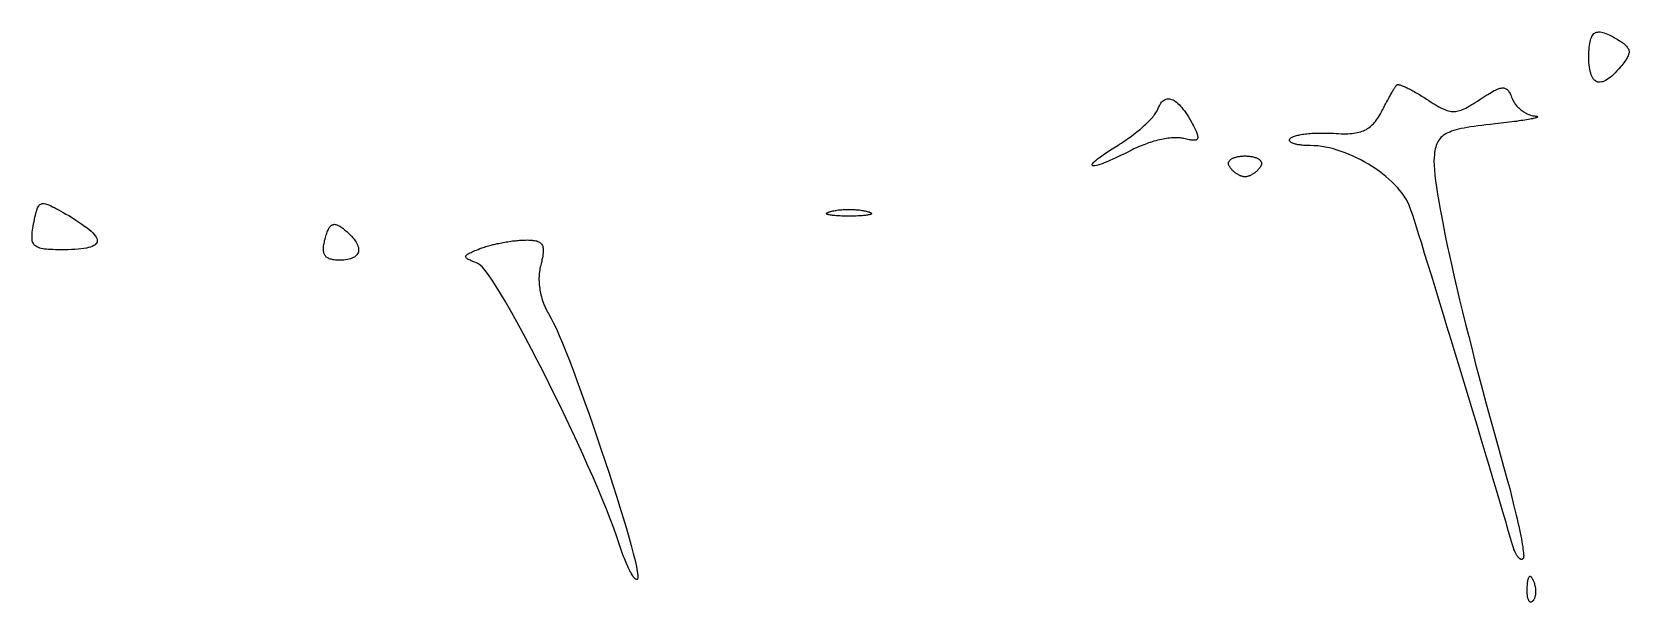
# Model space of a CAD drawing. Extents: x 61.4 to 117, y 125.4 to 225.4.
# Drawn here: x 93.97 to 105.2, y 135.66 to 139.67 of the extents above; entities that cross this region are included whole.
import ezdxf

# ---------------------------------------------------------------- set-up
doc = ezdxf.new("R2010")
doc.units = 0
doc.layers.add('LAYER_1', color=7, linetype='CONTINUOUS')

msp = doc.modelspace()

# ---------------------------------------------------------------- linework, layer by layer
at = {"layer": 'LAYER_1', "color": 7}
for points in [[(104.916, 139.495), (104.916, 139.513), (104.916, 139.53), (104.917, 139.547), (104.918, 139.562), (104.92, 139.576), (104.921, 139.589), (104.924, 139.601), (104.926, 139.613), (104.929, 139.623), (104.933, 139.632), (104.937, 139.64), (104.941, 139.647), (104.946, 139.654), (104.951, 139.659), (104.957, 139.663), (104.963, 139.667), (104.97, 139.669), (104.978, 139.67), (104.986, 139.671), (104.994, 139.671), (105.003, 139.669), (105.013, 139.667), (105.024, 139.664), (105.035, 139.66), (105.046, 139.656), (105.059, 139.65), (105.072, 139.643), (105.085, 139.636), (105.1, 139.628), (105.115, 139.619), (105.131, 139.609)], [(105.131, 139.609), (105.139, 139.604), (105.146, 139.599), (105.154, 139.594), (105.16, 139.589), (105.166, 139.584), (105.172, 139.579), (105.177, 139.574), (105.181, 139.57), (105.185, 139.565), (105.188, 139.56), (105.191, 139.555), (105.194, 139.551), (105.196, 139.546), (105.197, 139.541), (105.198, 139.536), (105.198, 139.531), (105.198, 139.525), (105.197, 139.52), (105.195, 139.514), (105.194, 139.508), (105.191, 139.502), (105.188, 139.496), (105.185, 139.49), (105.181, 139.483), (105.177, 139.476), (105.172, 139.469), (105.166, 139.461), (105.161, 139.453), (105.154, 139.445), (105.147, 139.436), (105.14, 139.427)], [(105.14, 139.427), (105.126, 139.411), (105.113, 139.397), (105.101, 139.384), (105.089, 139.372), (105.077, 139.361), (105.065, 139.351), (105.054, 139.343), (105.043, 139.336), (105.033, 139.33), (105.023, 139.325), (105.013, 139.321), (105.004, 139.319), (104.995, 139.317), (104.987, 139.317), (104.979, 139.318), (104.972, 139.321), (104.965, 139.324), (104.958, 139.329), (104.952, 139.334), (104.946, 139.341), (104.941, 139.35), (104.936, 139.359), (104.932, 139.369), (104.928, 139.381), (104.925, 139.394), (104.922, 139.408), (104.919, 139.423), (104.918, 139.439), (104.916, 139.456), (104.916, 139.475), (104.915, 139.495)], [(104.915, 139.495), (104.916, 139.495)], [(103.457, 139.108), (103.461, 139.116), (103.466, 139.125), (103.471, 139.134), (103.475, 139.143), (103.48, 139.151), (103.484, 139.16), (103.489, 139.168), (103.493, 139.176), (103.498, 139.184), (103.502, 139.192), (103.506, 139.2), (103.51, 139.208), (103.514, 139.215), (103.518, 139.222), (103.522, 139.229), (103.526, 139.236), (103.53, 139.242), (103.533, 139.248), (103.536, 139.254), (103.54, 139.26), (103.543, 139.265), (103.546, 139.27), (103.548, 139.275), (103.551, 139.279), (103.554, 139.283), (103.556, 139.287), (103.558, 139.29), (103.56, 139.293), (103.561, 139.295), (103.563, 139.297), (103.564, 139.299)], [(103.564, 139.299), (103.565, 139.3), (103.567, 139.3), (103.569, 139.301), (103.572, 139.301), (103.576, 139.301), (103.579, 139.3), (103.583, 139.299), (103.588, 139.298), (103.593, 139.296), (103.598, 139.294), (103.604, 139.292), (103.61, 139.29), (103.617, 139.287), (103.623, 139.284), (103.63, 139.281), (103.638, 139.277), (103.645, 139.274), (103.653, 139.27), (103.661, 139.265), (103.67, 139.261), (103.678, 139.256), (103.687, 139.251), (103.696, 139.246), (103.706, 139.241), (103.715, 139.235), (103.724, 139.23), (103.734, 139.224), (103.744, 139.218), (103.754, 139.212), (103.764, 139.205), (103.774, 139.199)], [(104.148, 139.196), (104.163, 139.206), (104.178, 139.215), (104.192, 139.224), (104.205, 139.232), (104.217, 139.239), (104.228, 139.246), (104.239, 139.252), (104.25, 139.258), (104.259, 139.262), (104.268, 139.267), (104.277, 139.27), (104.285, 139.273), (104.292, 139.275), (104.299, 139.276), (104.306, 139.277), (104.312, 139.278), (104.317, 139.277), (104.323, 139.276), (104.328, 139.274), (104.333, 139.272), (104.337, 139.269), (104.342, 139.265), (104.346, 139.261), (104.35, 139.256), (104.353, 139.25), (104.357, 139.244), (104.361, 139.237), (104.364, 139.23), (104.368, 139.222), (104.372, 139.213), (104.375, 139.204)], [(101.603, 138.873), (101.616, 138.881), (101.629, 138.889), (101.641, 138.897), (101.654, 138.905), (101.666, 138.914), (101.679, 138.923), (101.691, 138.932), (101.703, 138.94), (101.715, 138.949), (101.726, 138.958), (101.738, 138.968), (101.749, 138.977), (101.76, 138.986), (101.77, 138.995), (101.78, 139.004), (101.79, 139.013), (101.8, 139.022), (101.809, 139.03), (101.818, 139.039), (101.826, 139.048), (101.834, 139.056), (101.842, 139.064), (101.849, 139.072), (101.855, 139.08), (101.861, 139.088), (101.867, 139.095), (101.872, 139.103), (101.876, 139.109), (101.88, 139.116), (101.883, 139.122), (101.886, 139.128)], [(101.886, 139.128), (101.89, 139.14), (101.896, 139.151), (101.901, 139.16), (101.907, 139.169), (101.912, 139.177), (101.918, 139.183), (101.925, 139.189), (101.931, 139.193), (101.938, 139.197), (101.945, 139.199), (101.952, 139.2), (101.96, 139.201), (101.968, 139.2), (101.975, 139.199), (101.983, 139.196), (101.992, 139.193), (102, 139.188), (102.008, 139.183), (102.017, 139.176), (102.026, 139.168), (102.035, 139.16), (102.044, 139.15), (102.053, 139.14), (102.062, 139.129), (102.072, 139.116), (102.081, 139.103), (102.091, 139.088), (102.101, 139.073), (102.11, 139.057), (102.12, 139.04), (102.13, 139.022)], [(103.12, 138.958), (103.138, 138.956), (103.156, 138.956), (103.173, 138.955), (103.19, 138.955), (103.205, 138.955), (103.22, 138.955), (103.235, 138.956), (103.249, 138.957), (103.262, 138.959), (103.275, 138.961), (103.287, 138.963), (103.299, 138.966), (103.31, 138.969), (103.321, 138.972), (103.331, 138.976), (103.341, 138.981), (103.351, 138.986), (103.36, 138.991), (103.369, 138.997), (103.377, 139.003), (103.385, 139.01), (103.393, 139.017), (103.401, 139.025), (103.409, 139.033), (103.416, 139.042), (103.423, 139.052), (103.43, 139.062), (103.437, 139.072), (103.443, 139.083), (103.45, 139.095), (103.457, 139.108)], [(103.774, 139.199), (103.79, 139.188), (103.806, 139.178), (103.821, 139.168), (103.835, 139.16), (103.849, 139.152), (103.861, 139.144), (103.874, 139.138), (103.885, 139.132), (103.897, 139.127), (103.907, 139.123), (103.918, 139.119), (103.928, 139.116), (103.938, 139.114), (103.948, 139.112), (103.958, 139.112), (103.967, 139.111), (103.977, 139.112), (103.987, 139.113), (103.997, 139.116), (104.007, 139.118), (104.017, 139.122), (104.028, 139.126), (104.039, 139.131), (104.05, 139.136), (104.062, 139.143), (104.075, 139.15), (104.088, 139.158), (104.102, 139.166), (104.116, 139.175), (104.132, 139.185), (104.148, 139.196)], [(104.375, 139.204), (104.378, 139.198), (104.381, 139.192), (104.384, 139.186), (104.387, 139.18), (104.39, 139.174), (104.394, 139.169), (104.398, 139.163), (104.403, 139.158), (104.407, 139.152), (104.412, 139.147), (104.417, 139.142), (104.422, 139.137), (104.427, 139.132), (104.433, 139.127), (104.438, 139.123), (104.444, 139.119), (104.45, 139.114), (104.456, 139.11), (104.462, 139.107), (104.468, 139.103), (104.474, 139.1), (104.481, 139.096), (104.487, 139.093), (104.494, 139.091), (104.5, 139.088), (104.506, 139.086), (104.513, 139.084), (104.519, 139.082), (104.526, 139.081), (104.532, 139.08), (104.539, 139.079)], [(102.13, 139.022), (102.136, 139.011), (102.141, 139.001), (102.146, 138.992), (102.15, 138.983), (102.154, 138.974), (102.157, 138.967), (102.16, 138.96), (102.162, 138.953), (102.164, 138.947), (102.165, 138.941), (102.166, 138.936), (102.166, 138.931), (102.166, 138.927), (102.165, 138.923), (102.164, 138.92), (102.162, 138.917), (102.16, 138.915), (102.157, 138.913), (102.153, 138.911), (102.149, 138.91), (102.145, 138.91), (102.14, 138.909), (102.134, 138.909), (102.127, 138.91), (102.12, 138.91), (102.113, 138.912), (102.105, 138.913), (102.096, 138.915), (102.087, 138.917), (102.077, 138.919), (102.066, 138.922)], [(104.256, 139.024), (104.223, 139.021), (104.192, 139.017), (104.162, 139.014), (104.134, 139.01), (104.108, 139.006), (104.083, 139.003), (104.06, 138.999), (104.038, 138.995), (104.018, 138.991), (103.999, 138.987), (103.982, 138.982), (103.965, 138.978), (103.95, 138.973), (103.937, 138.967), (103.924, 138.962), (103.912, 138.956), (103.902, 138.95), (103.892, 138.943), (103.883, 138.936), (103.875, 138.928), (103.868, 138.92), (103.862, 138.912), (103.856, 138.903), (103.851, 138.893), (103.847, 138.883), (103.843, 138.872), (103.839, 138.86), (103.836, 138.848), (103.833, 138.835), (103.831, 138.822), (103.829, 138.807)], [(104.539, 139.079), (104.545, 139.078), (104.549, 139.078), (104.553, 139.077), (104.555, 139.076), (104.556, 139.075), (104.556, 139.073), (104.555, 139.072), (104.553, 139.071), (104.55, 139.069), (104.546, 139.068), (104.541, 139.066), (104.535, 139.064), (104.527, 139.063), (104.519, 139.061), (104.51, 139.059), (104.5, 139.057), (104.49, 139.055), (104.478, 139.053), (104.465, 139.051), (104.452, 139.049), (104.438, 139.047), (104.423, 139.045), (104.407, 139.042), (104.391, 139.04), (104.374, 139.038), (104.356, 139.036), (104.337, 139.033), (104.318, 139.031), (104.298, 139.029), (104.277, 139.027), (104.256, 139.024)], [(102.066, 138.922), (102.058, 138.924), (102.05, 138.925), (102.042, 138.926), (102.033, 138.927), (102.023, 138.927), (102.013, 138.927), (102.003, 138.927), (101.992, 138.927), (101.981, 138.926), (101.97, 138.925), (101.958, 138.923), (101.947, 138.921), (101.934, 138.919), (101.922, 138.917), (101.91, 138.915), (101.897, 138.912), (101.884, 138.909), (101.871, 138.905), (101.858, 138.902), (101.845, 138.898), (101.832, 138.894), (101.819, 138.89), (101.806, 138.885), (101.793, 138.88), (101.78, 138.875), (101.767, 138.87), (101.754, 138.865), (101.741, 138.859), (101.729, 138.854), (101.717, 138.848), (101.705, 138.842)], [(102.956, 138.872), (102.946, 138.872), (102.937, 138.872), (102.927, 138.872), (102.918, 138.873), (102.909, 138.873), (102.901, 138.874), (102.893, 138.875), (102.885, 138.876), (102.877, 138.877), (102.87, 138.878), (102.863, 138.879), (102.857, 138.881), (102.851, 138.882), (102.845, 138.884), (102.84, 138.886), (102.835, 138.888), (102.831, 138.889), (102.827, 138.891), (102.823, 138.893), (102.82, 138.896), (102.817, 138.898), (102.815, 138.9), (102.813, 138.902), (102.812, 138.905), (102.812, 138.907), (102.811, 138.91), (102.812, 138.912), (102.812, 138.915), (102.814, 138.918), (102.816, 138.92), (102.818, 138.923)], [(102.818, 138.923), (102.821, 138.926), (102.825, 138.928), (102.829, 138.931), (102.834, 138.933), (102.84, 138.936), (102.846, 138.938), (102.853, 138.94), (102.86, 138.942), (102.867, 138.944), (102.876, 138.946), (102.884, 138.948), (102.893, 138.949), (102.903, 138.951), (102.912, 138.952), (102.923, 138.954), (102.933, 138.955), (102.944, 138.956), (102.955, 138.957), (102.967, 138.958), (102.979, 138.959), (102.991, 138.959), (103.003, 138.96), (103.015, 138.96), (103.028, 138.96), (103.041, 138.96), (103.054, 138.96), (103.067, 138.96), (103.08, 138.96), (103.093, 138.959), (103.106, 138.958), (103.12, 138.958)], [(101.705, 138.842), (101.674, 138.826), (101.646, 138.812), (101.619, 138.799), (101.594, 138.787), (101.57, 138.776), (101.548, 138.767), (101.528, 138.758), (101.509, 138.751), (101.493, 138.744), (101.478, 138.739), (101.464, 138.735), (101.453, 138.732), (101.443, 138.73), (101.435, 138.729), (101.429, 138.729), (101.425, 138.731), (101.423, 138.733), (101.423, 138.736), (101.424, 138.741), (101.428, 138.746), (101.433, 138.753), (101.441, 138.76), (101.451, 138.769), (101.462, 138.778), (101.476, 138.789), (101.492, 138.8), (101.51, 138.813), (101.53, 138.826), (101.552, 138.841), (101.577, 138.856), (101.603, 138.873)], [(102.388, 138.725), (102.386, 138.729), (102.384, 138.733), (102.383, 138.737), (102.382, 138.741), (102.382, 138.744), (102.382, 138.748), (102.382, 138.751), (102.383, 138.755), (102.384, 138.758), (102.386, 138.761), (102.388, 138.764), (102.391, 138.767), (102.393, 138.77), (102.396, 138.773), (102.4, 138.776), (102.404, 138.778), (102.408, 138.781), (102.413, 138.783), (102.417, 138.785), (102.423, 138.787), (102.428, 138.789), (102.434, 138.791), (102.44, 138.793), (102.446, 138.794), (102.453, 138.795), (102.46, 138.796), (102.467, 138.797), (102.474, 138.798), (102.482, 138.798), (102.49, 138.799), (102.498, 138.799)], [(102.498, 138.799), (102.506, 138.799), (102.514, 138.798), (102.522, 138.798), (102.529, 138.797), (102.536, 138.796), (102.543, 138.795), (102.55, 138.794), (102.556, 138.793), (102.562, 138.791), (102.568, 138.789), (102.574, 138.787), (102.579, 138.785), (102.584, 138.783), (102.588, 138.781), (102.592, 138.778), (102.596, 138.776), (102.6, 138.773), (102.603, 138.77), (102.606, 138.767), (102.608, 138.764), (102.61, 138.761), (102.612, 138.758), (102.613, 138.755), (102.614, 138.751), (102.614, 138.748), (102.614, 138.744), (102.614, 138.741), (102.613, 138.737), (102.612, 138.733), (102.61, 138.729), (102.608, 138.725)], [(103.66, 138.432), (103.652, 138.453), (103.642, 138.474), (103.63, 138.495), (103.617, 138.515), (103.602, 138.536), (103.586, 138.557), (103.569, 138.577), (103.55, 138.597), (103.53, 138.616), (103.51, 138.636), (103.488, 138.654), (103.465, 138.673), (103.441, 138.691), (103.417, 138.708), (103.392, 138.725), (103.366, 138.741), (103.34, 138.756), (103.313, 138.771), (103.286, 138.784), (103.259, 138.797), (103.231, 138.809), (103.203, 138.821), (103.175, 138.831), (103.147, 138.84), (103.119, 138.848), (103.091, 138.855), (103.064, 138.861), (103.036, 138.865), (103.009, 138.869), (102.982, 138.871), (102.956, 138.872)], [(103.829, 138.807), (103.827, 138.787), (103.826, 138.763), (103.827, 138.734), (103.83, 138.701), (103.833, 138.664), (103.838, 138.624), (103.844, 138.579), (103.851, 138.531), (103.86, 138.479), (103.87, 138.424), (103.881, 138.365), (103.893, 138.303), (103.906, 138.238), (103.92, 138.17), (103.935, 138.098), (103.952, 138.025), (103.969, 137.948), (103.988, 137.869), (104.007, 137.787), (104.027, 137.703), (104.049, 137.616), (104.071, 137.528), (104.094, 137.437), (104.117, 137.344), (104.142, 137.25), (104.168, 137.153), (104.194, 137.056), (104.221, 136.956), (104.249, 136.855), (104.277, 136.753), (104.306, 136.65)], [(102.498, 138.652), (102.495, 138.652), (102.491, 138.653), (102.487, 138.653), (102.484, 138.654), (102.48, 138.655), (102.476, 138.656), (102.472, 138.657), (102.469, 138.658), (102.465, 138.66), (102.461, 138.662), (102.457, 138.663), (102.453, 138.665), (102.449, 138.668), (102.445, 138.67), (102.441, 138.672), (102.437, 138.675), (102.433, 138.678), (102.43, 138.68), (102.426, 138.683), (102.422, 138.686), (102.419, 138.69), (102.415, 138.693), (102.412, 138.696), (102.408, 138.7), (102.405, 138.703), (102.402, 138.707), (102.399, 138.71), (102.396, 138.714), (102.393, 138.718), (102.391, 138.722), (102.388, 138.725)], [(102.608, 138.725), (102.606, 138.722), (102.603, 138.718), (102.6, 138.714), (102.597, 138.71), (102.594, 138.707), (102.591, 138.703), (102.588, 138.7), (102.585, 138.696), (102.581, 138.693), (102.578, 138.69), (102.574, 138.686), (102.57, 138.683), (102.567, 138.68), (102.563, 138.678), (102.559, 138.675), (102.555, 138.672), (102.551, 138.67), (102.547, 138.668), (102.543, 138.665), (102.54, 138.663), (102.536, 138.662), (102.532, 138.66), (102.528, 138.658), (102.524, 138.657), (102.52, 138.656), (102.516, 138.655), (102.513, 138.654), (102.509, 138.653), (102.505, 138.653), (102.502, 138.652), (102.498, 138.652)], [(93.982, 138.321), (93.986, 138.338), (93.989, 138.354), (93.992, 138.368), (93.995, 138.382), (93.998, 138.394), (94, 138.406), (94.004, 138.416), (94.007, 138.426), (94.01, 138.434), (94.014, 138.441), (94.018, 138.447), (94.022, 138.453), (94.027, 138.457), (94.032, 138.46), (94.037, 138.463), (94.043, 138.464), (94.05, 138.465), (94.057, 138.464), (94.065, 138.463), (94.073, 138.46), (94.083, 138.457), (94.093, 138.453), (94.104, 138.448), (94.116, 138.442), (94.129, 138.436), (94.143, 138.428), (94.158, 138.42), (94.174, 138.411), (94.191, 138.401), (94.209, 138.39), (94.229, 138.379)], [(94.194, 138.139), (94.173, 138.139), (94.153, 138.139), (94.135, 138.139), (94.117, 138.14), (94.101, 138.141), (94.086, 138.142), (94.072, 138.143), (94.059, 138.144), (94.047, 138.146), (94.036, 138.148), (94.026, 138.151), (94.017, 138.154), (94.009, 138.157), (94.002, 138.161), (93.995, 138.166), (93.99, 138.17), (93.985, 138.176), (93.981, 138.182), (93.978, 138.188), (93.975, 138.195), (93.973, 138.203), (93.972, 138.211), (93.971, 138.221), (93.971, 138.23), (93.971, 138.241), (93.972, 138.252), (93.973, 138.264), (93.975, 138.277), (93.977, 138.291), (93.979, 138.306), (93.982, 138.321)], [(94.229, 138.379), (94.255, 138.363), (94.279, 138.348), (94.301, 138.333), (94.322, 138.319), (94.341, 138.306), (94.358, 138.293), (94.373, 138.281), (94.386, 138.269), (94.398, 138.258), (94.407, 138.247), (94.415, 138.237), (94.421, 138.227), (94.426, 138.218), (94.428, 138.209), (94.429, 138.201), (94.428, 138.193), (94.425, 138.186), (94.42, 138.18), (94.414, 138.173), (94.405, 138.168), (94.395, 138.163), (94.383, 138.158), (94.369, 138.154), (94.354, 138.15), (94.336, 138.147), (94.317, 138.145), (94.296, 138.143), (94.273, 138.141), (94.248, 138.14), (94.222, 138.139), (94.194, 138.139)], [(99.714, 138.375), (99.701, 138.375), (99.688, 138.376), (99.676, 138.376), (99.664, 138.376), (99.653, 138.377), (99.642, 138.377), (99.632, 138.378), (99.623, 138.378), (99.614, 138.379), (99.605, 138.38), (99.598, 138.381), (99.591, 138.382), (99.584, 138.383), (99.578, 138.384), (99.573, 138.385), (99.569, 138.386), (99.565, 138.387), (99.562, 138.388), (99.559, 138.39), (99.558, 138.391), (99.556, 138.393), (99.556, 138.394), (99.556, 138.396), (99.558, 138.397), (99.559, 138.399), (99.562, 138.4), (99.565, 138.402), (99.569, 138.404), (99.574, 138.405), (99.58, 138.407), (99.586, 138.409)], [(99.586, 138.409), (99.593, 138.411), (99.6, 138.412), (99.608, 138.414), (99.616, 138.415), (99.623, 138.416), (99.632, 138.418), (99.64, 138.419), (99.648, 138.419), (99.657, 138.42), (99.665, 138.421), (99.674, 138.422), (99.683, 138.422), (99.692, 138.422), (99.701, 138.423), (99.71, 138.423), (99.719, 138.423), (99.728, 138.423), (99.737, 138.422), (99.746, 138.422), (99.755, 138.422), (99.763, 138.421), (99.772, 138.42), (99.781, 138.419), (99.789, 138.419), (99.797, 138.418), (99.805, 138.416), (99.813, 138.415), (99.821, 138.414), (99.828, 138.412), (99.836, 138.411), (99.843, 138.409)], [(99.843, 138.409), (99.849, 138.407), (99.855, 138.405), (99.859, 138.404), (99.864, 138.402), (99.867, 138.4), (99.869, 138.399), (99.871, 138.397), (99.872, 138.396), (99.873, 138.394), (99.872, 138.393), (99.871, 138.391), (99.869, 138.39), (99.867, 138.388), (99.864, 138.387), (99.86, 138.386), (99.855, 138.385), (99.85, 138.384), (99.845, 138.383), (99.838, 138.382), (99.831, 138.381), (99.823, 138.38), (99.815, 138.379), (99.806, 138.378), (99.797, 138.378), (99.787, 138.377), (99.776, 138.377), (99.765, 138.376), (99.753, 138.376), (99.741, 138.376), (99.728, 138.375), (99.714, 138.375)], [(104.378, 136.064), (104.365, 136.111), (104.349, 136.165), (104.331, 136.227), (104.311, 136.295), (104.289, 136.369), (104.266, 136.448), (104.241, 136.532), (104.214, 136.621), (104.187, 136.713), (104.159, 136.808), (104.129, 136.905), (104.1, 137.004), (104.069, 137.104), (104.039, 137.205), (104.008, 137.306), (103.978, 137.406), (103.948, 137.505), (103.918, 137.602), (103.889, 137.697), (103.861, 137.789), (103.834, 137.877), (103.808, 137.961), (103.784, 138.04), (103.761, 138.114), (103.74, 138.182), (103.721, 138.244), (103.704, 138.298), (103.689, 138.345), (103.677, 138.383), (103.667, 138.412), (103.66, 138.432)], [(96.132, 138.066), (96.122, 138.066), (96.113, 138.066), (96.104, 138.067), (96.095, 138.068), (96.087, 138.069), (96.08, 138.07), (96.073, 138.072), (96.066, 138.074), (96.06, 138.076), (96.055, 138.079), (96.049, 138.082), (96.045, 138.085), (96.04, 138.088), (96.036, 138.092), (96.033, 138.096), (96.03, 138.101), (96.027, 138.106), (96.025, 138.111), (96.023, 138.116), (96.022, 138.122), (96.021, 138.129), (96.02, 138.135), (96.02, 138.142), (96.02, 138.15), (96.02, 138.158), (96.021, 138.166), (96.022, 138.175), (96.024, 138.184), (96.026, 138.193), (96.028, 138.204), (96.031, 138.214)], [(96.031, 138.214), (96.034, 138.225), (96.037, 138.235), (96.04, 138.245), (96.043, 138.254), (96.046, 138.262), (96.049, 138.27), (96.052, 138.277), (96.055, 138.284), (96.058, 138.29), (96.062, 138.295), (96.065, 138.3), (96.069, 138.304), (96.072, 138.308), (96.076, 138.311), (96.08, 138.313), (96.084, 138.315), (96.089, 138.317), (96.093, 138.317), (96.098, 138.318), (96.102, 138.317), (96.107, 138.316), (96.113, 138.315), (96.118, 138.313), (96.124, 138.31), (96.13, 138.307), (96.136, 138.304), (96.142, 138.3), (96.149, 138.295), (96.156, 138.29), (96.163, 138.284), (96.17, 138.278)], [(96.17, 138.278), (96.184, 138.267), (96.196, 138.256), (96.207, 138.245), (96.218, 138.234), (96.227, 138.223), (96.235, 138.213), (96.243, 138.203), (96.249, 138.193), (96.254, 138.183), (96.259, 138.174), (96.262, 138.165), (96.265, 138.156), (96.266, 138.147), (96.267, 138.139), (96.267, 138.131), (96.265, 138.124), (96.263, 138.117), (96.26, 138.11), (96.255, 138.104), (96.25, 138.098), (96.244, 138.093), (96.237, 138.088), (96.229, 138.084), (96.22, 138.079), (96.21, 138.076), (96.2, 138.073), (96.188, 138.07), (96.175, 138.068), (96.162, 138.067), (96.147, 138.066), (96.132, 138.066)], [(97.106, 138.042), (97.095, 138.047), (97.084, 138.051), (97.075, 138.055), (97.066, 138.058), (97.058, 138.062), (97.051, 138.065), (97.044, 138.068), (97.038, 138.071), (97.033, 138.074), (97.029, 138.077), (97.026, 138.08), (97.023, 138.083), (97.021, 138.086), (97.02, 138.088), (97.019, 138.091), (97.02, 138.094), (97.021, 138.097), (97.023, 138.099), (97.025, 138.102), (97.029, 138.105), (97.033, 138.108), (97.038, 138.111), (97.044, 138.115), (97.051, 138.118), (97.058, 138.121), (97.066, 138.125), (97.075, 138.129), (97.085, 138.133), (97.096, 138.137), (97.107, 138.142), (97.119, 138.147)], [(97.119, 138.147), (97.127, 138.15), (97.135, 138.153), (97.143, 138.156), (97.152, 138.158), (97.161, 138.161), (97.17, 138.164), (97.18, 138.167), (97.189, 138.169), (97.199, 138.172), (97.21, 138.175), (97.22, 138.177), (97.23, 138.179), (97.241, 138.182), (97.252, 138.184), (97.262, 138.186), (97.273, 138.188), (97.284, 138.19), (97.295, 138.192), (97.305, 138.194), (97.316, 138.196), (97.327, 138.198), (97.338, 138.199), (97.348, 138.201), (97.359, 138.202), (97.369, 138.203), (97.379, 138.204), (97.389, 138.205), (97.399, 138.206), (97.408, 138.206), (97.418, 138.207), (97.427, 138.207)], [(97.427, 138.207), (97.44, 138.207), (97.452, 138.208), (97.464, 138.207), (97.475, 138.207), (97.486, 138.206), (97.495, 138.205), (97.504, 138.204), (97.513, 138.203), (97.52, 138.201), (97.527, 138.198), (97.533, 138.196), (97.539, 138.193), (97.544, 138.189), (97.549, 138.185), (97.553, 138.181), (97.556, 138.176), (97.559, 138.17), (97.561, 138.164), (97.563, 138.158), (97.564, 138.15), (97.565, 138.143), (97.565, 138.134), (97.564, 138.125), (97.564, 138.116), (97.563, 138.106), (97.561, 138.095), (97.559, 138.083), (97.556, 138.071), (97.554, 138.057), (97.55, 138.043), (97.547, 138.029)], [(98.101, 136.065), (98.082, 136.121), (98.061, 136.181), (98.036, 136.246), (98.009, 136.315), (97.98, 136.387), (97.948, 136.463), (97.915, 136.54), (97.879, 136.62), (97.843, 136.702), (97.805, 136.784), (97.766, 136.868), (97.726, 136.952), (97.686, 137.036), (97.645, 137.119), (97.604, 137.202), (97.564, 137.283), (97.523, 137.362), (97.483, 137.44), (97.443, 137.514), (97.405, 137.585), (97.368, 137.653), (97.332, 137.717), (97.297, 137.777), (97.265, 137.831), (97.234, 137.881), (97.206, 137.925), (97.18, 137.962), (97.157, 137.993), (97.137, 138.017), (97.12, 138.034), (97.106, 138.042)], [(97.547, 138.029), (97.544, 138.018), (97.542, 138.007), (97.54, 137.996), (97.539, 137.985), (97.537, 137.973), (97.536, 137.962), (97.536, 137.95), (97.535, 137.939), (97.535, 137.927), (97.536, 137.915), (97.536, 137.904), (97.537, 137.892), (97.538, 137.88), (97.54, 137.868), (97.542, 137.856), (97.544, 137.844), (97.546, 137.833), (97.549, 137.821), (97.552, 137.809), (97.555, 137.798), (97.558, 137.786), (97.562, 137.775), (97.566, 137.764), (97.57, 137.753), (97.575, 137.742), (97.579, 137.731), (97.585, 137.721), (97.59, 137.71), (97.595, 137.7), (97.601, 137.69), (97.607, 137.681)], [(97.607, 137.681), (97.621, 137.656), (97.638, 137.624), (97.657, 137.584), (97.677, 137.537), (97.7, 137.483), (97.723, 137.424), (97.749, 137.36), (97.775, 137.292), (97.802, 137.219), (97.83, 137.143), (97.858, 137.064), (97.887, 136.983), (97.915, 136.901), (97.944, 136.817), (97.973, 136.733), (98, 136.65), (98.028, 136.567), (98.054, 136.485), (98.079, 136.406), (98.103, 136.329), (98.126, 136.255), (98.147, 136.185), (98.166, 136.12), (98.183, 136.059), (98.198, 136.004), (98.21, 135.955), (98.22, 135.912), (98.226, 135.877), (98.23, 135.85), (98.23, 135.832), (98.228, 135.822)], [(104.306, 136.65), (104.316, 136.616), (104.325, 136.582), (104.335, 136.548), (104.343, 136.515), (104.352, 136.483), (104.361, 136.451), (104.369, 136.419), (104.376, 136.388), (104.384, 136.358), (104.391, 136.329), (104.398, 136.3), (104.405, 136.273), (104.411, 136.246), (104.417, 136.22), (104.422, 136.195), (104.428, 136.171), (104.432, 136.148), (104.437, 136.126), (104.441, 136.106), (104.444, 136.086), (104.447, 136.068), (104.45, 136.051), (104.452, 136.036), (104.454, 136.022), (104.455, 136.009), (104.456, 135.998), (104.457, 135.989), (104.456, 135.981), (104.456, 135.974), (104.455, 135.97), (104.453, 135.967)], [(98.228, 135.822), (98.225, 135.82), (98.223, 135.82), (98.221, 135.82), (98.218, 135.82), (98.215, 135.822), (98.212, 135.824), (98.209, 135.827), (98.205, 135.831), (98.202, 135.835), (98.198, 135.84), (98.194, 135.846), (98.19, 135.852), (98.186, 135.859), (98.182, 135.866), (98.177, 135.874), (98.173, 135.882), (98.168, 135.891), (98.164, 135.901), (98.159, 135.911), (98.154, 135.922), (98.15, 135.933), (98.145, 135.944), (98.14, 135.956), (98.135, 135.968), (98.13, 135.981), (98.125, 135.994), (98.12, 136.008), (98.115, 136.021), (98.111, 136.036), (98.106, 136.05), (98.101, 136.065)], [(104.453, 135.967), (104.451, 135.965), (104.449, 135.964), (104.447, 135.963), (104.444, 135.962), (104.442, 135.962), (104.44, 135.962), (104.437, 135.963), (104.435, 135.963), (104.433, 135.965), (104.43, 135.966), (104.428, 135.968), (104.425, 135.97), (104.422, 135.973), (104.42, 135.975), (104.417, 135.979), (104.415, 135.982), (104.412, 135.986), (104.409, 135.99), (104.407, 135.994), (104.404, 135.998), (104.402, 136.003), (104.399, 136.008), (104.397, 136.013), (104.394, 136.019), (104.392, 136.025), (104.389, 136.031), (104.387, 136.037), (104.385, 136.043), (104.382, 136.05), (104.38, 136.057), (104.378, 136.064)], [(104.52, 135.668), (104.518, 135.666), (104.515, 135.664), (104.513, 135.663), (104.511, 135.662), (104.509, 135.662), (104.507, 135.662), (104.505, 135.662), (104.503, 135.662), (104.501, 135.663), (104.499, 135.665), (104.497, 135.666), (104.496, 135.668), (104.494, 135.671), (104.493, 135.674), (104.491, 135.677), (104.49, 135.68), (104.489, 135.684), (104.487, 135.688), (104.486, 135.692), (104.485, 135.697), (104.484, 135.701), (104.484, 135.707), (104.483, 135.712), (104.482, 135.718), (104.482, 135.724), (104.482, 135.73), (104.481, 135.736), (104.481, 135.743), (104.481, 135.75), (104.481, 135.757), (104.482, 135.764)], [(104.482, 135.764), (104.482, 135.772), (104.483, 135.78), (104.483, 135.787), (104.484, 135.794), (104.485, 135.8), (104.486, 135.806), (104.486, 135.812), (104.487, 135.817), (104.488, 135.821), (104.49, 135.825), (104.491, 135.829), (104.492, 135.832), (104.493, 135.835), (104.495, 135.838), (104.496, 135.84), (104.497, 135.841), (104.499, 135.842), (104.501, 135.843), (104.502, 135.843), (104.504, 135.843), (104.506, 135.842), (104.508, 135.841), (104.509, 135.839), (104.511, 135.837), (104.513, 135.834), (104.515, 135.831), (104.517, 135.828), (104.519, 135.824), (104.522, 135.819), (104.524, 135.814), (104.526, 135.809)], [(104.482, 135.764), (104.482, 135.764)], [(104.526, 135.809), (104.528, 135.804), (104.53, 135.798), (104.532, 135.793), (104.533, 135.788), (104.534, 135.783), (104.536, 135.777), (104.537, 135.772), (104.538, 135.767), (104.539, 135.761), (104.539, 135.756), (104.54, 135.751), (104.54, 135.746), (104.54, 135.74), (104.54, 135.735), (104.54, 135.73), (104.54, 135.725), (104.54, 135.721), (104.539, 135.716), (104.539, 135.711), (104.538, 135.707), (104.537, 135.702), (104.536, 135.698), (104.535, 135.694), (104.533, 135.69), (104.532, 135.686), (104.53, 135.683), (104.528, 135.68), (104.527, 135.676), (104.525, 135.673), (104.522, 135.671), (104.52, 135.668)]]:
    msp.add_lwpolyline(points, dxfattribs=at)
for points in [[(101.603, 138.873)], [(102.388, 138.725)], [(93.982, 138.321)], [(99.586, 138.409)], [(96.031, 138.214)], [(98.101, 136.065)], [(104.378, 136.064)]]:
    msp.add_lwpolyline(points, close=True, dxfattribs=at)

doc.saveas('drawing.dxf')
